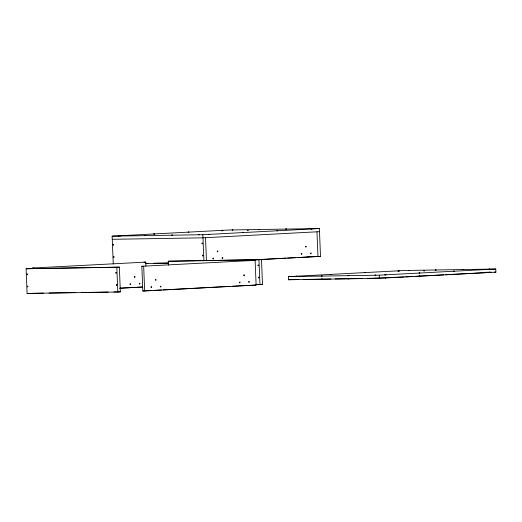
<?xml version="1.0" encoding="UTF-8"?>
<svg xmlns="http://www.w3.org/2000/svg" width="522" height="522" viewBox="0 0 522 522"><rect width="100%" height="100%" fill="white"/><g stroke="black" fill="none" stroke-linecap="round" stroke-linejoin="round"><path stroke-width="0.78" d="M348.05 275.642L349.087 275.596L348.05 275.642M398.991 270.84L399.454 270.814M348.637 278.748L348.174 278.774L349.211 278.728M489.877 269.137L488.866 269.182L489.91 269.137M454.362 274.318L453.938 274.337M113.248 264.008L112.132 236.166L228.656 230.006L319.379 228.545L320.501 256.387L248.002 260.217M112.132 236.166L202.856 234.704L319.379 228.545M319.51 231.677L202.98 237.836L112.256 239.298M145.925 266.096L145.768 262.116L32.468 268.034L34.308 268.008M26.1 268.745L119.355 267.153L120.347 291.863L117.815 291.994L27.092 293.455L26.1 268.745L119.355 267.153M168.397 265.222L168.241 261.235L261.496 259.636L262.488 284.346L255.904 284.549M261.613 259.427L286.023 258.142M287.648 258.051L295.785 257.62M297.409 257.535L316.123 256.55M168.241 261.235L261.496 259.636M141.827 266.272L255.127 260.347L256.119 285.058L144.659 290.95L142.819 290.982L141.827 266.272L143.667 266.24L144.659 290.95M288.522 276.634L405.052 270.474L495.776 269.013L495.9 272.145L379.377 278.304L288.653 279.766L288.522 276.634L379.253 275.172L495.776 269.013M119.695 288.183L135.152 287.368M136.784 287.283L142.48 286.983M119.91 288.242L142.695 287.035M27.092 293.455L43.398 293.103M288.653 279.766L293.508 279.511M294.362 279.531L292.744 279.622L298.44 279.524M404.074 276.934L367.579 278.415M405.692 276.843L413.789 276.419M415.414 276.334L443.752 274.833M445.37 274.748L491.522 272.308L484.201 272.425M142.819 290.982L151.772 290.506M153.396 290.421L161.533 289.991M163.158 289.906L230.685 286.337M232.31 286.252L256.119 285.058M222.489 230.352C221.1 230.437 223.99 230.287 222.6 230.372M232.453 229.98C231.063 230.065 233.973 229.915 232.564 229.993M188.429 232.153C187.111 232.231 189.943 232.088 188.54 232.173M221.954 230.724C220.636 230.802 223.462 230.659 222.065 230.737M154.094 233.973C152.783 234.052 155.589 233.902 154.205 233.987M120.034 235.774C118.664 235.853 121.528 235.703 120.145 235.787M259.284 229.549C257.894 229.634 260.798 229.478 259.395 229.563M118.461 236.009C117.143 236.088 119.975 235.937 118.572 236.022M247.761 230.306C246.449 230.385 249.255 230.241 247.872 230.326M145.292 235.579C143.974 235.657 146.799 235.507 145.403 235.592M312.939 228.682C311.556 228.767 314.44 228.616 313.05 228.701M172.123 235.141C170.798 235.22 173.63 235.076 172.227 235.154M311.366 228.923C310.055 229.001 312.861 228.851 311.477 228.936M277.312 230.724C275.916 230.802 278.833 230.652 277.423 230.737M242.971 232.538C241.582 232.616 244.492 232.466 243.082 232.551M198.947 234.711C197.629 234.789 200.461 234.646 199.058 234.724M208.917 234.339C207.599 234.417 210.425 234.267 209.028 234.352M398.88 270.827L398.449 270.853L399.421 270.807M408.85 270.455C407.48 270.533 410.344 270.383 408.961 270.468M364.826 272.628C363.429 272.706 366.34 272.556 364.93 272.641M398.345 271.199C396.955 271.277 399.859 271.127 398.456 271.212M330.485 274.442C329.095 274.52 331.999 274.37 330.596 274.455M435.674 270.018C434.363 270.096 437.168 269.952 435.785 270.031M296.431 276.242C295.106 276.321 297.938 276.171 296.542 276.255M294.858 276.477C293.462 276.562 296.372 276.412 294.969 276.49M424.151 270.781C422.833 270.859 425.658 270.709 424.262 270.794M462.505 269.587C461.194 269.665 463.999 269.522 462.616 269.6M321.683 276.047C320.293 276.125 323.203 275.981 321.793 276.06M487.763 269.391C486.439 269.469 489.271 269.326 487.874 269.404M453.703 271.192C452.391 271.27 455.197 271.127 453.814 271.205M419.368 273.006C417.978 273.091 420.869 272.941 419.479 273.019M375.344 275.179C373.948 275.264 376.858 275.114 375.448 275.192M294.982 279.609C293.599 279.694 296.483 279.544 295.093 279.622M489.46 272.288C488.063 272.367 490.974 272.216 489.571 272.301M487.887 272.523C486.517 272.608 489.382 272.458 487.998 272.536M453.833 274.324L453.396 274.357L454.212 274.311M419.492 276.138C418.181 276.216 420.986 276.073 419.603 276.151M375.468 278.311C374.15 278.389 376.975 278.246 375.579 278.33M385.543 277.952L386.006 277.926L385.438 277.939M348.774 278.741L349.179 278.728M307.438 256.687L320.501 256.387M143.922 262.142L145.768 262.116M253.287 260.38L255.127 260.347M145.755 263.388L148.183 263.349M153.853 263.258L168.436 263.023M145.651 263.486L168.332 263.121M484.56 272.327L491.039 272.223M494.282 272.171L495.9 272.145M303.321 279.446L330.981 279.002M335.046 278.937L362.699 278.494M256.008 284.451L262.488 284.346M49.068 293.012L75.801 292.581M81.471 292.49L108.198 292.059M113.868 291.968L120.347 291.863M379.253 275.172L379.377 278.304M316.971 231.807L317.97 256.517M258.964 259.773L259.956 284.477M205.518 237.699L206.444 260.817M202.856 234.704L203.913 260.948M116.824 267.284L117.815 291.994M26.942 274.174C27.333 276.066 27.849 272.862 26.942 274.174M27.431 286.35C27.823 288.248 28.338 285.045 27.431 286.35M113.104 244.72C113.496 246.619 114.005 243.409 113.104 244.72M113.594 256.902C113.985 258.801 114.494 255.591 113.594 256.902M115.825 272.738C116.191 274.618 116.765 271.46 115.825 272.738M116.315 284.921C116.706 286.819 117.215 283.609 116.315 284.921M201.981 243.285C202.373 245.183 202.882 241.98 201.981 243.285M202.471 255.467C202.862 257.366 203.371 254.155 202.471 255.467M257.959 265.222C258.357 267.12 258.866 263.91 257.959 265.222M258.449 277.404C258.847 279.303 259.356 276.092 258.449 277.404M130.024 284.085C130.591 286.01 131.244 282.656 130.024 284.085M134.389 276.875C134.957 278.807 135.609 275.453 134.389 276.875M139.309 283.596C139.876 285.521 140.529 282.167 139.309 283.596M151.008 286.996C151.569 288.92 152.222 285.567 151.008 286.996M155.367 279.785C155.934 281.71 156.587 278.363 155.367 279.785M160.293 286.5C160.861 288.431 161.513 285.077 160.293 286.5M212.852 258.455C213.42 260.38 214.072 257.026 212.852 258.455M217.217 251.245C217.778 253.17 218.431 249.823 217.217 251.245M222.137 257.959C222.705 259.884 223.357 256.537 222.137 257.959M239.383 282.324C239.95 284.249 240.603 280.895 239.383 282.324M243.748 275.114C244.316 277.038 244.968 273.691 243.748 275.114M248.674 281.828C249.235 283.753 249.888 280.405 248.674 281.828M301.227 253.777C301.794 255.708 302.447 252.354 301.227 253.777M305.592 246.573C306.16 248.498 306.812 245.151 305.592 246.573M310.518 253.287C311.086 255.212 311.738 251.865 310.518 253.287M285.691 229.138L286.689 229.099L285.691 229.138M321.389 279.198L322.381 279.166L321.389 279.198M384.89 274.833L385.882 274.794L384.89 274.833"/></g></svg>
